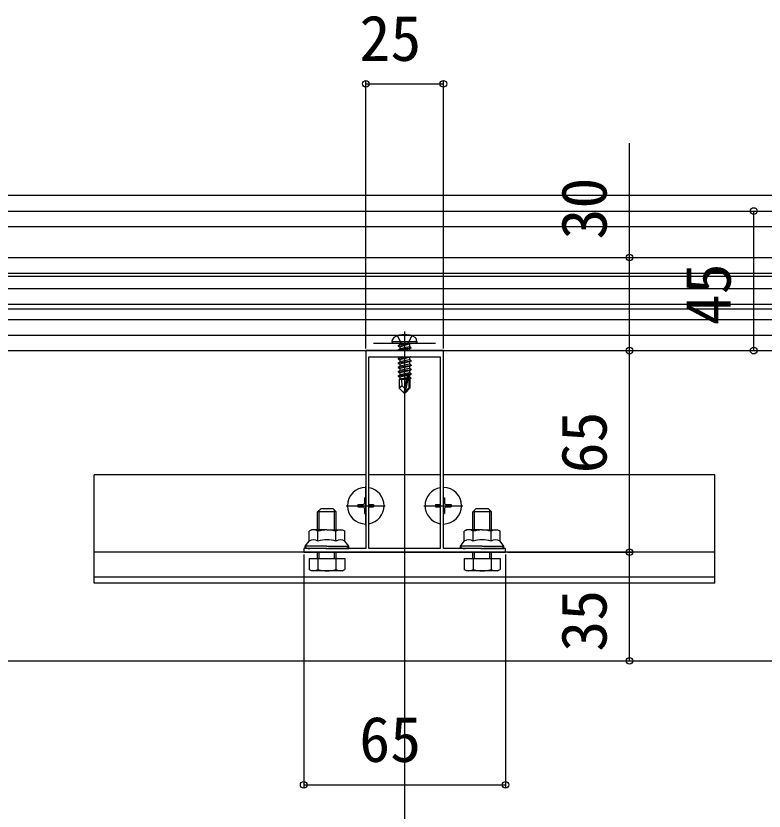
# Model space of a CAD drawing. Units: millimetres, scale not verified. Extents: x -875 to 875, y -1304 to 1297.
# Drawn here: x 204.8 to 445.8, y -747.8 to -491.5 of the extents above; entities that cross this region are included whole.
import ezdxf
from ezdxf.enums import TextEntityAlignment as Align

# ---------------------------------------------------------------- set-up
doc = ezdxf.new("R2010")
doc.units = ezdxf.units.MM
doc.header["$LTSCALE"] = 8
for name, color, linetype in [('0-3_YKK_11', 7, 'Continuous'), ('0-4_YKK_12', 2, 'Continuous'), ('0-5_YKK_13', 4, 'Continuous'), ('0-7_YKK_D', 6, 'Continuous')]:
    doc.layers.add(name, color=color, linetype=linetype)
doc.styles.add('ＭＳ ゴシック', font='')
doc.styles.get('ＭＳ ゴシック').set_extended_font_data('MS Gothic')

msp = doc.modelspace()

# ---------------------------------------------------------------- linework, layer by layer
at = {"layer": '0-3_YKK_11'}
for points in [[(297.5, -664.391), (362.5, -664.391), (362.5, -663.191), (355.458, -663.191), (355.275, -663.311), (354.725, -663.311), (354.542, -663.191), (342.5, -663.191), (342.5, -599.391), (330.458, -599.391), (330.275, -599.511), (329.725, -599.511), (329.542, -599.391), (317.5, -599.391), (317.5, -663.191), (305.458, -663.191), (305.275, -663.311), (304.725, -663.311), (304.542, -663.191), (297.5, -663.191)], [(341.5, -601.391), (341.5, -663.191), (318.5, -663.191), (318.5, -601.391)]]:
    msp.add_lwpolyline(points, close=True, dxfattribs=at)
at = {"layer": '0-4_YKK_12'}
for p, q in [((858.02, -549.391), (55, -549.391)), ((55, -554.391), (573.982, -554.391)), ((83.959, -559.391), (572.826, -559.391)), ((72.5, -575.391), (587.5, -575.391)), ((72.5, -585.891), (587.5, -585.891)), ((72.5, -599.391), (587.5, -599.391)), ((317.5, -639.391), (230, -639.391)), ((230, -674.391), (230, -639.391)), ((341.5, -639.391), (318.5, -639.391)), ((430, -639.391), (342.5, -639.391)), ((430, -674.391), (430, -639.391)), ((430, -664.391), (230, -664.391)), ((430, -672.391), (230, -672.391)), ((430, -674.391), (230, -674.391))]:
    msp.add_line(p, q, dxfattribs=at)
msp.add_lwpolyline([(55, -699.391), (134.024, -699.391), (525.976, -699.391), (605, -699.391)], dxfattribs=at)
at = {"layer": '0-5_YKK_13'}
for p, q in [((72.5, -569.391), (587.5, -569.391)), ((72.5, -574.391), (587.5, -574.391)), ((72.5, -579.391), (587.5, -579.391)), ((72.5, -584.391), (587.5, -584.391)), ((72.5, -589.391), (587.5, -589.391)), ((72.5, -594.391), (587.5, -594.391)), ((330, -593.191), (330, -614.091)), ((340, -597.09), (320, -597.09)), ((326, -596.591), (326.141, -595.788)), ((334, -596.591), (326, -596.591)), ((326, -596.591), (326.088, -597.091)), ((333.912, -597.091), (326.088, -597.091)), ((327.9, -597.741), (331.5, -597.141)), ((331.5, -597.241), (327.9, -597.841)), ((331.5, -597.141), (328.45, -597.423)), ((328.45, -598.158), (331.5, -597.241)), ((331.5, -597.141), (331.5, -597.241)), ((334, -596.591), (333.859, -595.788)), ((334, -596.591), (333.912, -597.091)), ((72.5, -599.391), (587.5, -599.391)), ((327.9, -597.741), (328.45, -597.423)), ((327.9, -597.741), (327.9, -597.841)), ((327.9, -597.741), (327.9, -597.841)), ((327.9, -597.841), (328.45, -598.158)), ((327.9, -599.141), (332.1, -598.441)), ((332.1, -598.541), (327.9, -599.241)), ((327.9, -599.141), (328.45, -598.823)), ((327.9, -599.141), (327.9, -599.241)), ((327.9, -599.241), (328.16, -599.391)), ((328.45, -597.291), (328.45, -597.423)), ((331.55, -598.123), (328.45, -598.823)), ((328.45, -598.158), (328.45, -598.823)), ((331.55, -598.858), (329.192, -599.391)), ((331.55, -597.291), (331.55, -598.123)), ((332.1, -598.441), (331.55, -598.123)), ((332.1, -598.541), (331.55, -598.858)), ((331.55, -598.858), (331.55, -599.391)), ((332.1, -598.441), (332.1, -598.541)), ((331.8, -601.391), (327.9, -602.041)), ((327.9, -601.941), (331.2, -601.391)), ((327.9, -601.941), (328.45, -601.623)), ((327.9, -601.941), (327.9, -602.041)), ((327.9, -602.041), (328.45, -602.358)), ((329.479, -601.391), (328.45, -601.623)), ((328.45, -601.391), (328.45, -601.623)), ((331.55, -602.323), (328.45, -603.023)), ((328.45, -602.358), (328.45, -603.023)), ((331.55, -601.658), (331.55, -602.323)), ((332.1, -602.641), (331.55, -602.323)), ((327.9, -603.341), (332.1, -602.641)), ((332.1, -602.741), (327.9, -603.441)), ((327.9, -603.341), (328.45, -603.023)), ((327.9, -603.341), (327.9, -603.441)), ((327.9, -603.441), (328.45, -603.758)), ((327.9, -604.741), (332.1, -604.041)), ((332.1, -604.141), (327.9, -604.841)), ((327.9, -604.741), (328.45, -604.423)), ((327.9, -604.741), (327.9, -604.841)), ((327.9, -604.841), (328.45, -605.158)), ((331.55, -603.723), (328.45, -604.423)), ((328.45, -603.758), (328.45, -604.423)), ((331.55, -603.058), (331.55, -603.723)), ((332.1, -604.041), (331.55, -603.723)), ((331.55, -604.458), (331.55, -605.123)), ((332.1, -602.641), (332.1, -602.741)), ((332.1, -604.041), (332.1, -604.141)), ((327.9, -606.141), (332.1, -605.441)), ((332.1, -605.541), (327.9, -606.241)), ((327.9, -606.141), (328.45, -605.823)), ((327.9, -606.141), (327.9, -606.241)), ((327.9, -606.241), (328.45, -606.558)), ((327.9, -607.541), (330.926, -607.036)), ((330.898, -607.141), (327.9, -607.641)), ((327.9, -607.541), (328.45, -607.223)), ((331.55, -605.123), (328.45, -605.823)), ((328.45, -605.158), (328.45, -605.823)), ((331.55, -606.523), (328.45, -607.223)), ((328.45, -606.558), (328.45, -607.223)), ((330.84, -607.418), (328.45, -607.958)), ((330.91, -607.084), (330, -611.469)), ((331.332, -606.968), (330.15, -612.666)), ((331.332, -606.969), (332.1, -606.841)), ((332.1, -606.941), (331.387, -607.059)), ((331.4, -607.139), (331.4, -611.416)), ((332.1, -605.441), (331.55, -605.123)), ((331.55, -605.858), (331.55, -606.523)), ((332.1, -606.841), (331.55, -606.523)), ((331.55, -607.258), (331.55, -607.923)), ((332.1, -605.441), (332.1, -605.541)), ((332.1, -606.841), (332.1, -606.941)), ((327.9, -607.541), (327.9, -607.641)), ((327.9, -607.641), (328.45, -607.958)), ((328.3, -608.691), (328.45, -608.623)), ((328.3, -608.691), (328.3, -611.541)), ((330.576, -608.691), (328.3, -608.691)), ((328.45, -607.958), (328.45, -608.623)), ((330.695, -608.116), (328.45, -608.623)), ((330.635, -608.408), (328.917, -608.691)), ((330.58, -608.674), (330.496, -608.691)), ((331.55, -607.923), (331.397, -607.958)), ((332, -608.183), (331.4, -608.282)), ((332, -608.398), (331.4, -608.515)), ((331.7, -608.691), (331.4, -608.691)), ((332, -608.183), (331.55, -607.923)), ((332, -608.398), (331.7, -608.572)), ((331.7, -608.572), (331.7, -611.541)), ((332, -608.183), (332, -608.398)), ((329.257, -610.737), (328.3, -611.541)), ((329.85, -613.091), (328.3, -611.541)), ((330, -611.469), (329.85, -613.091)), ((330, -611.469), (330, -613.091)), ((331.4, -611.416), (330.15, -612.666)), ((330.15, -613.091), (331.7, -611.541)), ((331.7, -611.541), (331.4, -611.416)), ((329.85, -613.091), (330.15, -613.091)), ((330.15, -612.666), (330.15, -613.091)), ((317.5, -655.691), (317.5, -643.091)), ((342.5, -655.691), (342.5, -643.091)), ((317.15, -646.891), (317.5, -646.891)), ((317.15, -646.891), (317.15, -648.541)), ((342.5, -646.891), (342.85, -646.891)), ((342.85, -646.891), (342.85, -648.541)), ((302.54, -657.191), (302.54, -650.851)), ((307.46, -657.191), (307.46, -650.851)), ((311.2, -649.391), (323.8, -649.391)), ((315, -649.041), (315, -649.741)), ((315, -649.041), (316.65, -649.041)), ((315, -649.741), (316.65, -649.741)), ((317.15, -650.241), (317.15, -651.891)), ((318.5, -649.041), (320, -649.041)), ((318.5, -649.741), (320, -649.741)), ((320, -649.041), (320, -649.741)), ((336.2, -649.391), (348.8, -649.391)), ((340, -649.041), (340, -649.741)), ((340, -649.041), (341.5, -649.041)), ((340, -649.741), (341.5, -649.741)), ((342.85, -650.241), (342.85, -651.891)), ((343.35, -649.041), (345, -649.041)), ((343.35, -649.741), (345, -649.741)), ((345, -649.041), (345, -649.741)), ((352.54, -657.191), (352.54, -650.851)), ((357.46, -657.191), (357.46, -650.851)), ((308, -651.391), (302, -651.391)), ((317.15, -651.891), (317.5, -651.891)), ((342.5, -651.891), (342.85, -651.891)), ((358, -651.391), (352, -651.391)), ((300, -657.191), (299.226, -657.637)), ((299.226, -660.791), (299.226, -657.637)), ((305, -657.191), (300, -657.191)), ((302.113, -660.791), (302.113, -657.637)), ((305, -657.191), (310, -657.191)), ((307.887, -660.791), (307.887, -657.637)), ((310, -657.191), (310.774, -657.637)), ((310.774, -660.791), (310.774, -657.637)), ((350, -657.191), (349.226, -657.637)), ((349.226, -660.791), (349.226, -657.637)), ((355, -657.191), (350, -657.191)), ((352.113, -660.791), (352.113, -657.637)), ((355, -657.191), (360, -657.191)), ((357.887, -660.791), (357.887, -657.637)), ((360, -657.191), (360.774, -657.637)), ((360.774, -660.791), (360.774, -657.637)), ((298, -663.191), (298, -662.391)), ((305, -663.191), (298, -663.191)), ((305, -663.191), (312, -663.191)), ((312, -663.191), (312, -662.391)), ((348, -663.191), (348, -662.391)), ((355, -663.191), (348, -663.191)), ((355, -663.191), (362, -663.191)), ((362, -663.191), (362, -662.391)), ((299.226, -666.391), (299.226, -669.944)), ((302, -666.391), (302, -664.391)), ((302.113, -666.391), (302.113, -669.944)), ((302.54, -666.391), (302.54, -664.391)), ((307.46, -666.391), (307.46, -664.391)), ((307.887, -666.391), (307.887, -669.944)), ((308, -666.391), (308, -664.391)), ((349.226, -666.391), (349.226, -669.944)), ((352, -666.391), (352, -664.391)), ((352.113, -666.391), (352.113, -669.944)), ((352.54, -666.391), (352.54, -664.391)), ((357.46, -666.391), (357.46, -664.391)), ((357.887, -666.391), (357.887, -669.944)), ((358, -666.391), (358, -664.391)), ((300, -670.391), (299.226, -669.944)), ((310, -670.391), (300, -670.391)), ((310, -670.391), (310.774, -669.944)), ((350, -670.391), (349.226, -669.944)), ((360, -670.391), (350, -670.391)), ((360, -670.391), (360.774, -669.944))]:
    msp.add_line(p, q, dxfattribs=at)
for points in [[(327.7, -594.611), (328.855, -596.928), (330, -597.536)], [(332.3, -594.611), (331.145, -596.928), (330, -597.536)], [(332.013, -601.391), (331.55, -601.658), (328.45, -602.358)], [(332.1, -602.741), (331.55, -603.058), (328.45, -603.758)], [(332.1, -604.141), (331.55, -604.458), (328.45, -605.158)], [(332.1, -605.541), (331.55, -605.858), (328.45, -606.558)], [(332.1, -606.941), (331.55, -607.258), (331.4, -607.292)], [(330, -611.469), (329.257, -610.737), (329.1, -608.691)], [(302, -657.191), (302, -651.391), (303, -650.391)], [(308, -657.191), (308, -651.391), (307, -650.391), (303, -650.391)], [(352, -657.191), (352, -651.391), (353, -650.391)], [(358, -657.191), (358, -651.391), (357, -650.391), (353, -650.391)], [(305, -662.391), (298, -662.391), (299.226, -660.791)], [(305, -662.391), (312, -662.391), (310.774, -660.791)], [(355, -662.391), (348, -662.391), (349.226, -660.791)], [(355, -662.391), (362, -662.391), (360.774, -660.791)], [(299.226, -666.391), (310.774, -666.391), (310.774, -669.944)], [(349.226, -666.391), (360.774, -666.391), (360.774, -669.944)]]:
    msp.add_lwpolyline(points, dxfattribs=at)
for centre, radius, start, end in [((330, -600.691), 6.5, 57.94412, 122.05588), ((327.028, -595.944), 0.9, 122.05588, 170), ((328.25, -597.291), 0.2, 0, 90), ((331.75, -597.291), 0.2, 90, 180), ((332.972, -595.944), 0.9, 10, 57.94412), ((331.152, -607.139), 0.248, 0, 167.19096), ((317.5, -649.391), 5.9, 90, 270), ((317.5, -649.391), 5.9, 279.75826, 80.24174), ((342.5, -649.391), 5.9, 99.75826, 260.24174), ((342.5, -649.391), 5.9, 270, 90), ((316.65, -648.541), 0.5, 270, 0), ((316.65, -650.241), 0.5, 0, 90), ((343.35, -648.541), 0.5, 180, 270), ((343.35, -650.241), 0.5, 90, 180), ((300.67, -659.746), 2.556, 55.61575, 124.38425), ((305, -666.744), 9.553, 90, 107.58795), ((305, -666.744), 9.553, 72.41205, 90), ((309.33, -659.746), 2.556, 55.61575, 124.38425), ((350.67, -659.746), 2.556, 55.61575, 124.38425), ((355, -666.744), 9.553, 90, 107.58795), ((355, -666.744), 9.553, 72.41205, 90), ((359.33, -659.746), 2.556, 55.61575, 124.38425), ((300.67, -662.9), 2.556, 55.61575, 124.38425), ((305, -669.897), 9.553, 90, 107.58795), ((305, -669.897), 9.553, 72.41205, 90), ((309.33, -662.9), 2.556, 55.61575, 124.38425), ((350.67, -662.9), 2.556, 55.61575, 124.38425), ((355, -669.897), 9.553, 90, 107.58795), ((355, -669.897), 9.553, 72.41205, 90), ((359.33, -662.9), 2.556, 55.61575, 124.38425), ((300.67, -667.835), 2.556, 235.61575, 304.38425), ((305, -660.837), 9.553, 252.41205, 287.58795), ((309.33, -667.835), 2.556, 235.61575, 304.38425), ((350.67, -667.835), 2.556, 235.61575, 304.38425), ((355, -660.837), 9.553, 252.41205, 287.58795), ((359.33, -667.835), 2.556, 235.61575, 304.38425)]:
    msp.add_arc(centre, radius, start, end, dxfattribs=at)
for centre, start_param, end_param in [((299.5, -662.391), 3.1415927, 4.712389), ((310.5, -662.391), 4.712389, 6.2831853), ((349.5, -662.391), 3.1415927, 4.712389), ((360.5, -662.391), 4.712389, 6.2831853)]:
    msp.add_ellipse(centre, major_axis=(1.5, 0), ratio=0.533333, start_param=start_param, end_param=end_param, dxfattribs=at)
at = {"layer": '0-7_YKK_D'}
for p, q in [((317.5, -598.691), (317.5, -512.391)), ((342.5, -598.691), (342.5, -512.391)), ((317.5, -513.391), (342.5, -513.391)), ((423.5, -554.391), (443.5, -554.391)), ((442.5, -599.391), (442.5, -554.391)), ((343.2, -599.391), (403.5, -599.391)), ((343.2, -599.391), (403.5, -599.391)), ((343.2, -599.391), (443.5, -599.391)), ((402.5, -664.391), (402.5, -599.391)), ((330, -612.091), (330, -1152.2)), ((330, -612.091), (330, -1152.2)), ((297.5, -665.091), (297.5, -740.391)), ((362.5, -665.091), (362.5, -740.391)), ((363.2, -664.391), (403.5, -664.391)), ((363.2, -664.391), (403.5, -664.391)), ((402.5, -699.391), (402.5, -664.391)), ((297.5, -739.391), (362.5, -739.391))]:
    msp.add_line(p, q, dxfattribs=at)
msp.add_lwpolyline([(402.5, -599.391), (402.5, -569.391), (402.5, -532.5)], dxfattribs=at)
for centre in [(317.5, -513.391), (342.5, -513.391), (442.5, -554.391), (402.5, -569.391), (402.5, -599.391), (402.5, -599.391), (442.5, -599.391), (402.5, -664.391), (402.5, -664.391), (402.5, -699.391), (297.5, -739.391), (362.5, -739.391)]:
    msp.add_circle(centre, 1.075, dxfattribs=at)

# ---------------------------------------------------------------- texts
at = {"layer": '0-7_YKK_D', "style": 'ＭＳ ゴシック'}
for s, p in [('25', (315.455, -510.391)), ('65', (315.398, -736.391))]:
    msp.add_text(s, height=14.66, dxfattribs=at).set_placement(p, align=Align.BOTTOM_LEFT)
for s, p in [('30', (399.5, -563.568)), ('45', (439.5, -591.209)), ('65', (399.5, -638.968)), ('35', (399.5, -696.436))]:
    msp.add_text(s, height=14.66, rotation=90, dxfattribs=at).set_placement(p, align=Align.BOTTOM_LEFT)

doc.saveas('drawing.dxf')
